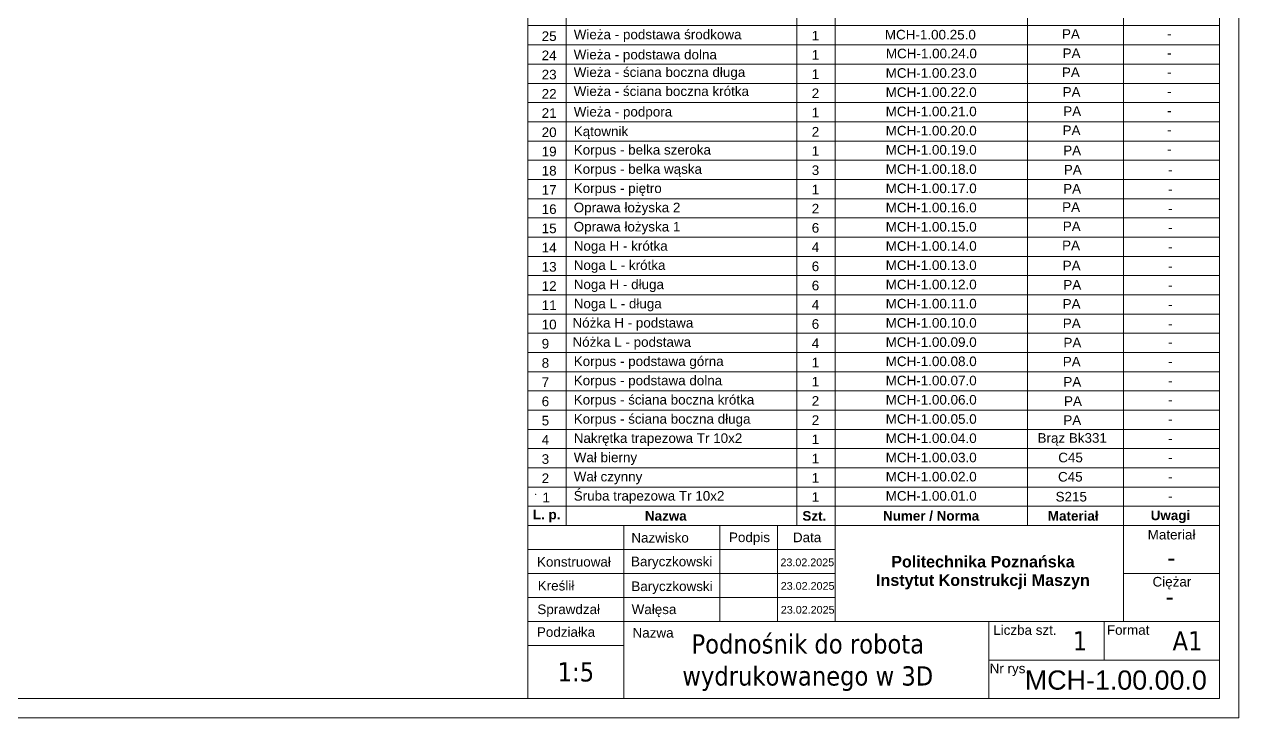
# Model space of a CAD drawing. Header units: millimetres. Extents: x 651 to 8859, y -354 to 894.
# Drawn here: x 2442.6 to 2758.6, y -340.3 to -159.9 of the extents above; entities that cross this region are included whole.
import ezdxf

# ---------------------------------------------------------------- set-up
doc = ezdxf.new("R2010")
doc.units = ezdxf.units.MM
for name, color, linetype, lineweight in [('cienka', 7, 'Continuous', 9), ('gruba', 7, 'Continuous', 18), ('Widoczne (ISO)', 7, 'Continuous', 18), ('Widoczne wąskie (ISO)', 7, 'Continuous', 9)]:
    doc.layers.add(name, color=color, linetype=linetype, lineweight=lineweight)
doc.styles.add('Inzynierka', font='arial.ttf')
doc.styles.get("Standard").update_dxf_attribs({"font": 'tahoma.ttf'})
doc.styles.add('tabelka', font='arial.ttf', dxfattribs={"height": 5})

msp = doc.modelspace()

# ---------------------------------------------------------------- linework, layer by layer
at = {"layer": 'gruba'}
msp.add_line((2753.625, -0.272), (2753.625, -290.272), dxfattribs=at)
at = {"layer": 'gruba', "transparency": 33554687}
for p, q in [((2573.625, -290.272), (2573.625, -25.272)), ((2583.63, -290.272), (2583.63, -25.272)), ((2643.625, -290.272), (2643.625, -25.272)), ((2653.625, -290.272), (2653.625, -25.272)), ((2703.625, -290.272), (2703.625, -25.272)), ((2728.625, -290.272), (2728.625, -25.272))]:
    msp.add_line(p, q, dxfattribs=at)
at = {"layer": 'gruba', "color": 7, "linetype": 'Continuous', "transparency": 33554687}
for p, q in [((2573.625, -160.272), (2753.625, -160.272)), ((2573.625, -165.272), (2753.625, -165.272)), ((2573.625, -170.272), (2753.625, -170.272)), ((2573.625, -175.272), (2753.625, -175.272)), ((2573.625, -180.272), (2753.625, -180.272)), ((2573.625, -185.272), (2753.625, -185.272)), ((2573.625, -190.272), (2753.625, -190.272)), ((2573.625, -195.272), (2753.625, -195.272)), ((2573.625, -200.272), (2753.625, -200.272)), ((2573.625, -205.272), (2753.625, -205.272)), ((2573.625, -210.272), (2753.625, -210.272)), ((2573.625, -215.272), (2753.625, -215.272)), ((2573.625, -220.272), (2753.625, -220.272)), ((2573.625, -225.272), (2753.625, -225.272)), ((2573.625, -230.272), (2753.625, -230.272)), ((2573.625, -235.272), (2753.625, -235.272)), ((2573.625, -240.272), (2753.625, -240.272)), ((2573.625, -245.272), (2753.625, -245.272)), ((2573.625, -250.272), (2753.625, -250.272)), ((2573.625, -255.272), (2753.625, -255.272)), ((2573.625, -260.272), (2753.625, -260.272)), ((2573.625, -265.272), (2753.625, -265.272)), ((2573.625, -270.272), (2753.625, -270.272)), ((2573.625, -275.272), (2753.625, -275.272)), ((2573.625, -280.272), (2753.625, -280.272)), ((2573.625, -285.272), (2753.625, -285.272))]:
    msp.add_line(p, q, dxfattribs=at)
at = {"layer": 'gruba', "color": 7, "linetype": 'Continuous'}
msp.add_line((2573.625, -290.272), (2573.625, -285.367), dxfattribs=at)
at = {"layer": 'gruba'}
msp.add_point((2575.688, -282.204), dxfattribs=at)
at = {"layer": 'Widoczne (ISO)'}
for p, q in [((2753.625, 248.728), (2753.625, -335.272)), ((2573.625, -335.272), (1923.625, -335.272))]:
    msp.add_line(p, q, dxfattribs=at)
for points in [[(1918.625, 253.728), (2758.625, 253.728), (2758.625, -340.272), (1918.625, -340.272)], [(2573.625, -335.272), (2753.625, -335.272), (2753.625, -290.272), (2573.625, -290.272)], [(2598.625, -290.272), (2623.625, -290.272), (2623.625, -296.522), (2598.625, -296.522)], [(2623.625, -290.272), (2638.625, -290.272), (2638.625, -296.522), (2623.625, -296.522)], [(2638.625, -296.522), (2653.625, -296.522), (2653.625, -290.272), (2638.625, -290.272)], [(2728.625, -315.272), (2653.625, -315.272), (2653.625, -290.272), (2728.625, -290.272)], [(2728.625, -290.272), (2753.625, -290.272), (2753.625, -302.772), (2728.625, -302.772)], [(2728.625, -302.772), (2753.625, -302.772), (2753.625, -290.272), (2728.625, -290.272)], [(2573.625, -302.772), (2598.625, -302.772), (2598.625, -296.522), (2573.625, -296.522)], [(2623.625, -302.772), (2598.625, -302.772), (2598.625, -296.522), (2623.625, -296.522)], [(2638.625, -302.772), (2623.625, -302.772), (2623.625, -296.522), (2638.625, -296.522)], [(2653.625, -302.772), (2638.625, -302.772), (2638.625, -296.522), (2653.625, -296.522)], [(2598.625, -302.772), (2573.625, -302.772), (2573.625, -309.022), (2598.625, -309.022)], [(2623.625, -309.022), (2598.625, -309.022), (2598.625, -302.772), (2623.625, -302.772)], [(2623.625, -302.772), (2638.625, -302.772), (2638.625, -309.022), (2623.625, -309.022)], [(2653.625, -309.022), (2638.625, -309.022), (2638.625, -302.772), (2653.625, -302.772)], [(2728.625, -302.772), (2753.625, -302.772), (2753.625, -315.272), (2728.625, -315.272)], [(2753.625, -315.272), (2728.625, -315.272), (2728.625, -302.772), (2753.625, -302.772)], [(2598.625, -315.272), (2573.625, -315.272), (2573.625, -309.022), (2598.625, -309.022)], [(2598.625, -315.272), (2623.625, -315.272), (2623.625, -309.022), (2598.625, -309.022)], [(2638.625, -309.022), (2623.625, -309.022), (2623.625, -315.272), (2638.625, -315.272)], [(2638.625, -309.022), (2653.625, -309.022), (2653.625, -315.272), (2638.625, -315.272)], [(2598.625, -321.522), (2573.625, -321.522), (2573.625, -315.272), (2598.625, -315.272)], [(2598.625, -315.272), (2693.625, -315.272), (2693.625, -335.272), (2598.625, -335.272)], [(2693.625, -325.272), (2723.625, -325.272), (2723.625, -315.272), (2693.625, -315.272)], [(2723.625, -315.272), (2693.625, -315.272), (2693.625, -325.272), (2723.625, -325.272)], [(2753.625, -315.272), (2723.625, -315.272), (2723.625, -325.272), (2753.625, -325.272)], [(2598.625, -321.522), (2573.625, -321.522), (2573.625, -335.272), (2598.625, -335.272)], [(2693.625, -325.272), (2753.625, -325.272), (2753.625, -335.272), (2693.625, -335.272)]]:
    msp.add_lwpolyline(points, close=True, dxfattribs=at)
at = {"layer": 'Widoczne wąskie (ISO)'}
msp.add_line((2758.625, -340.272), (2758.625, -335.272), dxfattribs=at)

# ---------------------------------------------------------------- texts
at = {"layer": 'cienka', "char_height": 5, "attachment_point": 5}
for s, width, insert in [('-', 25, (2741.125, -298.534)), ('-', 25, (2740.629, -308.717)), ('Podnośnik do robota\\Pwydrukowanego w 3D', 95, (2646.478, -325.957)), ('1', 12.59964, (2717.326, -320.272)), ('A1', 16.64742, (2745.302, -320.272)), ('1:5', 25, (2586.125, -328.397))]:
    msp.add_mtext_dynamic_manual_height_columns(s, width=width, gutter_width=12.5, heights=[0], dxfattribs=dict(at, insert=insert))
at = {"layer": 'gruba', "width": 68.9836, "attachment_point": 1, "line_spacing_factor": 0.48, "style": 'Inzynierka'}
for s, insert, char_height in [('Wieża - podstawa środkowa', (2585.56, -161.309), 2.5), ('Wieża - podstawa dolna', (2585.549, -166.546), 2.5), ('Wieża - ściana boczna długa', (2585.56, -171.117), 2.5), ('Wieża - ściana boczna krótka', (2585.56, -176.073), 2.5), ('Wieża - podpora', (2585.56, -181.411), 2.5), ('Kątownik', (2585.56, -186.494), 2.5), ('Korpus - belka szeroka', (2585.56, -191.309), 2.5), ('Korpus - belka wąska', (2585.56, -196.309), 2.5), ('Korpus - piętro', (2585.56, -201.309), 2.5), ('Oprawa łożyska 2', (2585.56, -206.309), 2.5), ('Oprawa łożyska 1', (2585.56, -211.309), 2.5), ('Noga H - krótka', (2585.56, -216.309), 2.5), ('Noga L - krótka', (2585.56, -221.309), 2.5), ('Noga H - długa', (2585.56, -226.309), 2.5), ('Noga L - długa', (2585.56, -231.309), 2.5), ('Nóżka H - podstawa', (2585.234, -236.309), 2.5), ('Nóżka L - podstawa', (2585.234, -241.309), 2.5), ('Korpus - podstawa górna', (2585.56, -246.309), 2.5), ('Korpus - podstawa dolna', (2585.56, -251.309), 2.5), ('Korpus - ściana boczna krótka', (2585.56, -256.309), 2.5), ('Korpus - ściana boczna długa', (2585.56, -261.309), 2.5), ('Nakrętka trapezowa Tr 10x2', (2585.56, -266.309), 2.5), ('Wał bierny', (2585.56, -271.309), 2.5), ('Wał czynny', (2585.56, -276.309), 2.5), ('Śruba trapezowa Tr 10x2', (2585.56, -281.309), 2.5), ('Nazwisko', (2600.557, -292.216), 2.5), ('Podpis', (2625.969, -292.098), 2.5), ('Data', (2642.601, -292.119), 2.5), ('Materiał', (2734.937, -291.41), 2.5), ('Konstruował', (2576.002, -298.482), 2.5), ('Baryczkowski', (2600.479, -298.39), 2.5), ('23.02.2025', (2639.36, -298.861), 2), ('\\pxqc;{\\fArial|b1|i0|c238|p34;Politechnika Poznańska ^J\\PInstytut Konstrukcji Maszyn}', (2657.566, -298.184), 3), ('Kreślił', (2576.192, -304.681), 2.5), ('Baryczkowski', (2600.555, -304.835), 2.5), ('23.02.2025', (2639.438, -305.002), 2), ('Ciężar', (2736.198, -303.654), 2.5), ('Sprawdzał', (2576.098, -310.826), 2.5), ('Wałęsa', (2600.631, -310.824), 2.5), ('23.02.2025', (2639.458, -311.206), 2), ('Podziałka', (2575.978, -316.734), 2.5), ('Nazwa', (2600.867, -316.935), 2.5), ('Liczba szt.', (2694.735, -316.22), 2.5), ('Format', (2724.32, -316.205), 2.5), ('Nr rys.', (2693.804, -326.214), 2.5)]:
    msp.add_mtext(s, dxfattribs=dict(at, insert=insert, char_height=char_height))
at = {"layer": 'gruba', "transparency": 33554687, "char_height": 2.5, "attachment_point": 5, "style": 'Inzynierka'}
for s, insert, width in [('PA', (2714.958, -162.435), 34.25803), ('\\pxt13;MCH-1.00.25.0', (2678.376, -162.632), 34.25803), ('-', (2740.571, -162.356), 25.14758), ('\\pxt13;MCH-1.00.24.0', (2678.64, -167.534), 34.25803), ('PA', (2715.125, -167.45), 34.25803), ('-', (2740.571, -167.356), 25.14758), ('\\pxt13;MCH-1.00.23.0', (2678.596, -172.599), 34.25803), ('PA', (2714.947, -172.399), 34.25803), ('-', (2740.571, -172.356), 25.14758), ('\\pxt13;MCH-1.00.22.0', (2678.596, -177.599), 34.25803), ('PA', (2715.127, -177.517), 34.25803), ('-', (2740.571, -177.356), 25.14758), ('\\pxt13;MCH-1.00.21.0', (2678.596, -182.599), 34.25803), ('PA', (2715.294, -182.532), 34.25803), ('-', (2740.571, -182.356), 25.14758), ('\\pxt13;MCH-1.00.20.0', (2678.596, -187.599), 34.25803), ('PA', (2715.116, -187.481), 34.25803), ('-', (2740.571, -187.356), 25.14758), ('\\pxt13;MCH-1.00.19.0', (2678.596, -192.599), 34.25803), ('PA', (2715.275, -192.73), 34.25803), ('-', (2740.571, -192.356), 25.14758), ('\\pxt13;MCH-1.00.18.0', (2678.596, -197.599), 34.25803), ('PA', (2715.442, -197.745), 34.25803), ('-', (2740.804, -197.775), 25.14758), ('\\pxt13;MCH-1.00.17.0', (2678.596, -202.599), 34.25803), ('PA', (2715.264, -202.694), 34.25803), ('-', (2740.804, -202.775), 25.14758), ('\\pxt13;MCH-1.00.16.0', (2678.596, -207.599), 34.25803), ('PA', (2715.002, -207.457), 34.25803), ('-', (2740.804, -207.775), 25.14758), ('\\pxt13;MCH-1.00.15.0', (2678.596, -212.599), 34.25803), ('PA', (2715.169, -212.471), 34.25803), ('-', (2740.804, -212.775), 25.14758), ('MCH-1.00.14.0', (2678.596, -217.599), 34.25803), ('PA', (2714.99, -217.421), 34.25803), ('-', (2740.804, -217.775), 25.14758), ('MCH-1.00.13.0', (2678.596, -222.599), 34.25803), ('PA', (2715.15, -222.669), 34.25803), ('-', (2740.804, -222.775), 25.14758), ('MCH-1.00.12.0', (2678.596, -227.599), 34.25803), ('PA', (2715.317, -227.684), 34.25803), ('-', (2740.804, -227.775), 25.14758), ('MCH-1.00.11.0', (2678.596, -232.599), 34.25803), ('PA', (2715.139, -232.633), 34.25803), ('-', (2740.804, -232.775), 25.14758), ('MCH-1.00.10.0', (2678.596, -237.599), 34.25803), ('PA', (2715.174, -237.702), 34.25803), ('-', (2740.804, -237.775), 25.14758), ('\\pxt12;MCH-1.00.09.0', (2678.596, -242.599), 34.25803), ('PA', (2715.341, -242.716), 34.25803), ('-', (2740.861, -242.599), 25.14758), ('MCH-1.00.08.0', (2678.596, -247.599), 34.25803), ('PA', (2715.163, -247.665), 34.25803), ('-', (2740.861, -247.599), 25.14758), ('MCH-1.00.07.0', (2678.596, -252.599), 34.25803), ('PA', (2715.322, -252.914), 34.25803), ('-', (2740.861, -252.599), 25.14758), ('MCH-1.00.06.0', (2678.596, -257.599), 34.25803), ('PA', (2715.49, -257.929), 34.25803), ('-', (2740.861, -257.599), 25.14758), ('MCH-1.00.05.0', (2678.596, -262.599), 34.25803), ('PA', (2715.311, -262.878), 34.25803), ('-', (2740.861, -262.599), 25.14758), ('MCH-1.00.04.0', (2678.596, -267.599), 34.25803), ('Brąz Bk331', (2715.294, -267.889), 34.25803), ('-', (2740.861, -267.599), 25.14758), ('MCH-1.00.03.0', (2678.596, -272.599), 34.25803), ('C45', (2714.858, -272.621), 34.25803), ('-', (2740.861, -272.599), 25.14758), ('MCH-1.00.02.0', (2678.596, -277.599), 34.25803), ('C45', (2714.805, -277.62), 34.25803), ('-', (2740.861, -277.599), 25.14758), ('MCH-1.00.01.0', (2678.596, -282.599), 34.25803), ('S215', (2715.044, -282.805), 34.25803), ('-', (2740.861, -282.599), 25.14758), ('{\\fArial|b1|i0|c238|p34;L. p.}', (2578.507, -287.795), 25.14758), ('{\\fArial|b1|i0|c238|p34;Nazwa}', (2609.522, -287.795), 25.14758), ('{\\fArial|b1|i0|c238|p34;Szt.}', (2648.179, -287.795), 25.14758), ('{\\fArial|b1|i0|c238|p34;Numer / Norma}', (2678.565, -287.795), 25.14758), ('{\\fArial|b1|i0|c238|p34;Materiał}', (2715.555, -287.795), 25.14758), ('{\\fArial|b1|i0|c238|p34;Uwagi}', (2740.861, -288.02), 25.14758)]:
    msp.add_mtext(s, dxfattribs=dict(at, insert=insert, width=width))
at = {"layer": 'gruba', "char_height": 2.5, "attachment_point": 1, "style": 'Inzynierka'}
for s, insert, width in [('25', (2577.219, -161.748), 39.17918), ('1', (2647.504, -161.622), 39.17918), ('24', (2577.219, -166.748), 39.17918), ('1', (2647.504, -166.622), 39.17918), ('23', (2577.219, -171.748), 39.17918), ('1', (2647.504, -171.622), 39.17918), ('22', (2577.219, -176.748), 39.17918), ('2', (2647.504, -176.622), 39.17918), ('21', (2577.219, -181.748), 39.17918), ('1', (2647.504, -181.622), 40), ('20', (2577.219, -186.748), 39.17918), ('2', (2647.504, -186.622), 40), ('19', (2577.219, -191.748), 39.17918), ('1', (2647.504, -191.622), 39.17918), ('18', (2577.219, -196.748), 39.17918), ('3', (2647.504, -196.622), 39.17918), ('17', (2577.219, -201.748), 39.17918), ('1', (2647.504, -201.622), 39.17918), ('16', (2577.219, -206.748), 39.17918), ('2', (2647.504, -206.622), 39.17918), ('15', (2577.219, -211.748), 39.17918), ('6', (2647.504, -211.622), 40), ('14', (2577.219, -216.748), 39.17918), ('4', (2647.504, -216.622), 40), ('13', (2577.219, -221.748), 39.17918), ('6', (2647.504, -221.622), 39.17918), ('12', (2577.219, -226.748), 39.17918), ('6', (2647.504, -226.622), 39.17918), ('11', (2577.219, -231.748), 39.17918), ('4', (2647.504, -231.622), 39.17918), ('10', (2577.219, -236.748), 39.17918), ('6', (2647.504, -236.622), 39.17918), ('9', (2577.219, -241.748), 39.17918), ('4\\P', (2647.504, -241.622), 81), ('8', (2577.219, -246.748), 39.17918), ('1', (2647.504, -246.622), 40), ('7', (2577.219, -251.748), 39.17918), ('1', (2647.504, -251.622), 39.17918), ('6', (2577.219, -256.748), 39.17918), ('2', (2647.504, -256.622), 39.17918), ('5', (2577.219, -261.748), 39.17918), ('2', (2647.504, -261.622), 39.17918), ('4', (2577.219, -266.748), 39.17918), ('1', (2647.504, -266.622), 39.17918), ('3', (2577.219, -271.748), 39.17918), ('1', (2647.504, -271.622), 40), ('2', (2577.219, -276.748), 39.17918), ('1', (2647.504, -276.622), 40), ('1', (2577.422, -281.748), 39.17918), ('1', (2647.504, -281.622), 39.17918)]:
    msp.add_mtext(s, dxfattribs=dict(at, insert=insert, width=width))
at = {"layer": 'gruba', "insert": (2726.653, -330.521), "char_height": 5, "attachment_point": 5, "style": 'tabelka'}
msp.add_mtext_dynamic_manual_height_columns('MCH-1.00.00.0', width=47.47674, gutter_width=12.5, heights=[0], dxfattribs=at)

doc.saveas('drawing.dxf')
